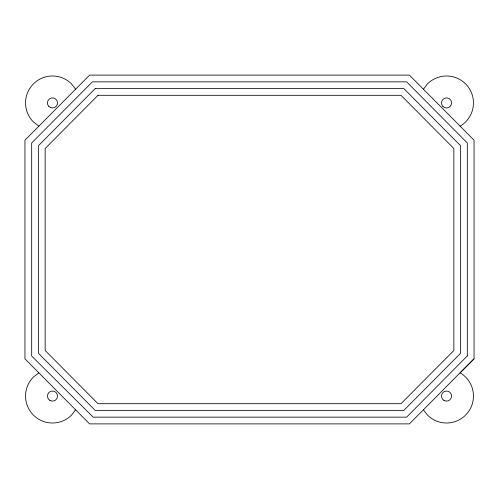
<?xml version="1.0" encoding="UTF-8"?>
<svg xmlns="http://www.w3.org/2000/svg" width="499" height="499" viewBox="0 0 499 499"><rect width="100%" height="100%" fill="white"/><g stroke="black" fill="none" stroke-linecap="round" stroke-linejoin="round"><path stroke-width="0.75" d="M423.445 89.246L427.094 84.275A26.934 26.934 0 0 1 467.557 86.09A26.934 26.934 0 0 1 460.471 125.966L460.097 126.128M75.605 409.804L71.457 415.18A26.934 26.934 0 0 1 33.371 415.062A26.934 26.934 0 0 1 33.489 376.97L38.891 372.853M460.066 372.797L423.408 409.791L427.425 415.062A26.934 26.934 0 0 0 467.844 412.542A26.934 26.934 0 0 0 460.066 372.797L474.05 358.825L474.05 140.175L409.398 75.112L89.602 75.112L24.95 140.175L24.95 358.825L89.602 423.888L409.398 423.888L423.645 409.554M460.352 372.61L474.05 358.825M38.891 126.147L33.489 122.03A26.934 26.934 0 0 1 33.371 83.938A26.934 26.934 0 0 1 71.457 83.82L75.605 89.196M467.32 355.912L406.629 417.158L93.176 417.158L31.68 356.049L31.68 142.951L92.402 81.842L406.598 81.842L467.32 142.951L467.32 355.912M95.203 88.579L38.417 145.727L38.417 353.273L95.203 410.421L403.797 410.421L460.583 353.273L460.583 145.727L403.822 88.579L95.203 88.579M98.004 95.309L45.147 148.502L45.147 350.498L98.004 403.691L400.996 403.691L453.853 350.498L453.853 148.502L400.996 95.309L98.004 95.309M444.004 400.447A5.052 5.052 0 0 0 451.576 396.075A5.052 5.052 0 0 0 444.004 391.703A5.052 5.052 0 0 0 444.004 400.447M49.95 400.447A5.052 5.052 0 0 0 57.522 396.075A5.052 5.052 0 0 0 49.95 391.703A5.052 5.052 0 0 0 49.95 400.447M442.956 106.493A5.052 5.052 0 0 0 451.408 104.229A5.052 5.052 0 0 0 445.22 98.047A5.052 5.052 0 0 0 442.956 106.493M48.902 106.493A5.052 5.052 0 0 0 57.348 104.229A5.052 5.052 0 0 0 51.166 98.047A5.052 5.052 0 0 0 48.902 106.493"/></g></svg>
